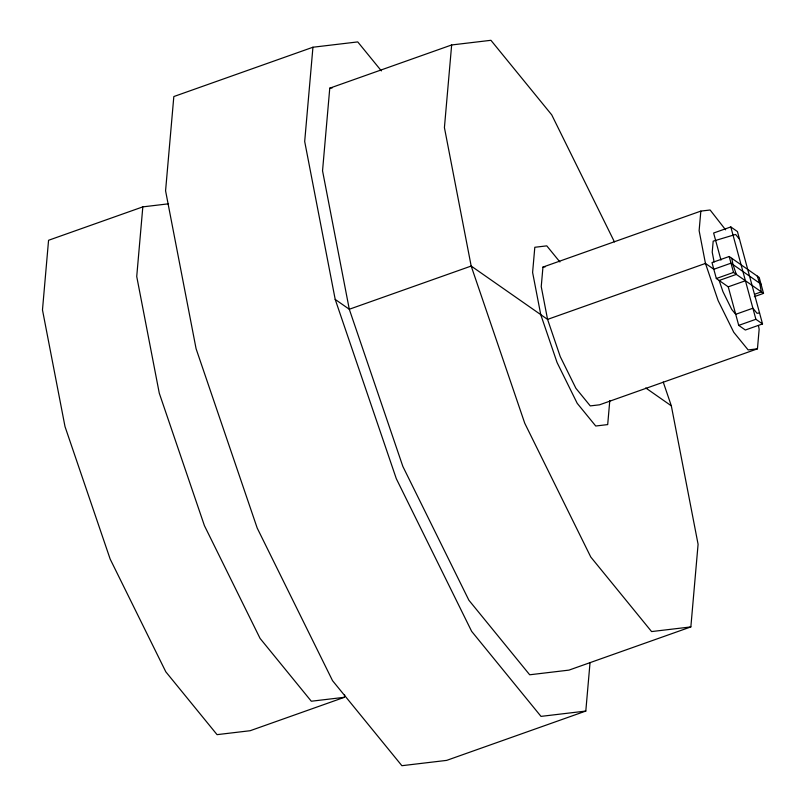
<?xml version="1.0" encoding="UTF-8"?>
<svg xmlns="http://www.w3.org/2000/svg" width="806" height="806" viewBox="0 0 806 806"><rect width="100%" height="100%" fill="white"/><g stroke="black" fill="none" stroke-linecap="round" stroke-linejoin="round"><path stroke-width="1.21" d="M168.565 203.807L142.823 206.87L136.728 276.498L159.276 393.187L204.422 525.653L260.066 638.402L311.307 701.23L344.414 697.301L344.625 694.812M381.389 70.898L357.743 41.912L312.94 47.232L304.688 141.483L335.205 299.419L396.32 478.724L471.641 631.34L540.997 716.383L585.801 711.063L590.032 662.693M614.434 241.901L551.727 114.855L490.925 40.3L451.652 44.965L329.765 88.166L322.541 170.801L349.29 309.252L402.859 466.442L468.891 600.228L529.693 674.783L568.976 670.118L690.853 626.917L698.087 544.282L671.327 405.831L663.217 382.014M451.652 44.965L444.418 127.59L471.178 266.051L524.746 423.231L590.778 557.027L651.58 631.572L690.853 626.917M725.602 229.831L710.126 210.003L700.837 211.101L542.952 267.078L541.239 286.634L547.566 319.398L560.241 356.595L575.877 388.26L590.264 405.902L599.553 404.803L757.449 348.827L759.151 329.271L758.456 325.634M609.789 400.622L607.694 424.591L595.725 426.011L577.197 403.302L557.077 362.539L540.755 314.642L532.605 272.458L534.811 247.281L546.78 245.86L559.898 261.95M700.837 211.101L699.124 230.657L705.452 263.431L718.136 300.628L733.762 332.294L748.149 349.935L757.449 348.827M312.94 47.232L173.824 96.549L165.573 190.8L196.09 348.736L257.195 528.041L332.525 680.657L401.882 765.7L446.685 760.38L585.801 711.063M142.823 206.87L48.562 240.279L42.476 309.917L65.014 426.606L110.16 559.062L165.814 671.821L217.056 734.649L250.152 730.72L344.414 697.301M754.366 296.638L763.524 293.384L759.202 277.455L729.188 256.499L712 262.595L716.333 278.523L728.241 286.835L738.719 325.382L745.338 330.017L762.526 323.921L737.44 231.564L730.81 226.939L713.622 233.025L720.977 260.086M716.333 278.523L733.52 272.428L763.524 293.384M728.241 286.835L745.429 280.75M754.476 294.301L761.348 291.863L759.675 283.198L757.257 276.095M738.719 325.382L755.897 319.287L762.526 323.921M329.765 88.166L332.223 87.884M542.952 267.078L545.269 266.796M759.564 313L757.036 313.302L752.895 308.224L735.707 314.31L731.747 309.454L722.932 291.611L719.143 280.488L736.331 274.393L732.976 264.549L731.767 258.303M761.015 284.135L731.002 263.179L713.824 269.264L705.452 263.431L547.566 319.398L471.178 266.051L349.29 309.252L335.205 299.419M645.747 387.958L671.327 405.831M739.525 239.241L735.616 234.445L713.189 241.155L712.222 252.177L714.116 261.95M730.81 226.939L755.897 319.287M729.188 256.499L733.52 272.428"/></g></svg>
